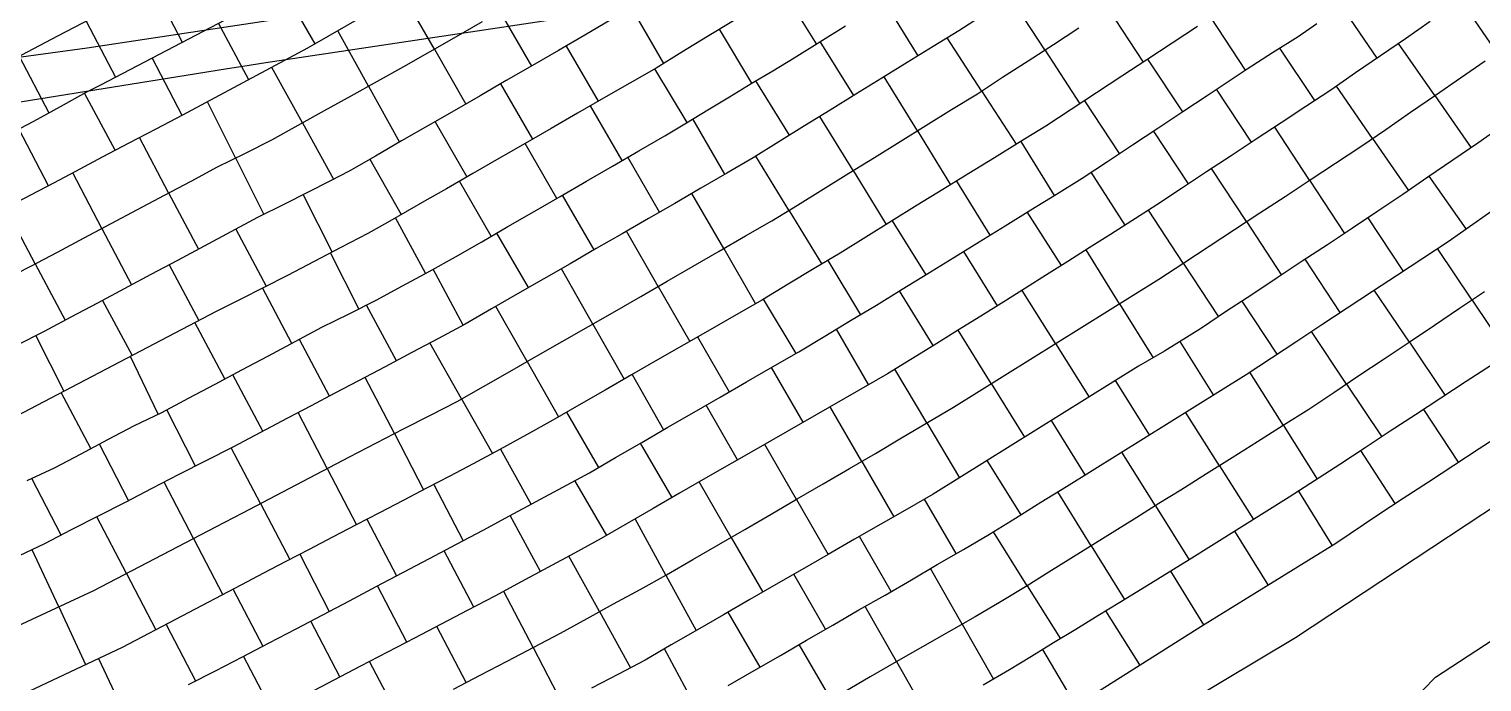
# Model space of a CAD drawing. Extents: x 720124 to 720679, y 1579628 to 1580856.
# Drawn here: x 720460.3 to 720556.5, y 1580090.2 to 1580133.4 of the extents above; entities that cross this region are included whole.
import ezdxf

# ---------------------------------------------------------------- set-up
doc = ezdxf.new("R2010")
doc.units = 0
doc.layers.add('10016_0502_PANTES', color=7, linetype='Continuous')
doc.layers.add('AGROCAD PLL', color=7, linetype='Continuous')
doc.layers.add('GT01-0010016-0502', color=30, linetype='Continuous', lineweight=25)

msp = doc.modelspace()

# ---------------------------------------------------------------- linework, layer by layer
at = {"layer": '10016_0502_PANTES'}
for points in [[(720445.812, 1580126.338), (720470.709, 1580130.325), (720473.445, 1580130.763), (720474.458, 1580130.925), (720475.985, 1580131.155), (720507.05, 1580135.842), (720531.566, 1580139.541), (720549.766, 1580142.365), (720589.367, 1580149.436), (720595.295, 1580150.274), (720596.883, 1580150.274), (720597.941, 1580150.168), (720598.894, 1580149.745), (720599.529, 1580149.215), (720600.058, 1580148.263), (720600.355, 1580146.797), (720602.361, 1580136.901), (720602.583, 1580135.81), (720601.418, 1580134.916), (720564.446, 1580106.507), (720544.127, 1580093.108), (720513.114, 1580074.563)], [(720556.592, 1580146.104), (720543.665, 1580144.124), (720529.844, 1580142.007), (720473.645, 1580133.55), (720464.158, 1580132.122), (720412.736, 1580125.108)], [(720550.935, 1580087.984), (720553.397, 1580090.49), (720564.146, 1580097.505), (720581.612, 1580110.017), (720602.613, 1580125.678), (720608.484, 1580120.972), (720610.998, 1580112.373), (720610.889, 1580098.146), (720610.73, 1580097.035), (720610.413, 1580095.844), (720609.897, 1580094.416), (720609.54, 1580093.781), (720599.029, 1580082.129)]]:
    msp.add_lwpolyline(points, dxfattribs=at)
at = {"layer": 'AGROCAD PLL', "color": 3, "true_color": 0x00ff00}
for points in [[(720468.516, 1580136.211), (720470.449, 1580132.506)], [(720479.252, 1580132.401), (720477.155, 1580136.04)], [(720487.132, 1580132.053), (720485.021, 1580135.726)], [(720512.418, 1580132.396), (720510.222, 1580135.948)], [(720519.149, 1580131.603), (720516.929, 1580135.194)], [(720527.543, 1580131.999), (720525.275, 1580135.488)], [(720557.465, 1580131.813), (720555.092, 1580135.275)], [(720491.467, 1580134.545), (720493.56, 1580130.928)], [(720491.467, 1580134.545), (720493.56, 1580130.928)], [(720500.173, 1580134.758), (720502.294, 1580131.092)], [(720531.738, 1580134.719), (720534.041, 1580131.178)], [(720531.738, 1580134.719), (720534.041, 1580131.178)], [(720464.083, 1580133.898), (720466.019, 1580130.188)], [(720474.854, 1580130.023), (720472.85, 1580133.763)], [(720482.778, 1580129.596), (720480.751, 1580133.265)], [(720508.148, 1580129.795), (720506.013, 1580133.367)], [(720538.519, 1580134.124), (720540.799, 1580130.652)], [(720495.846, 1580132.253), (720497.983, 1580128.599)], [(720514.895, 1580128.976), (720512.67, 1580132.551)], [(720523.348, 1580129.279), (720521.067, 1580132.787)], [(720553.345, 1580128.981), (720550.947, 1580132.423)], [(720459.655, 1580131.576), (720461.623, 1580127.838)], [(720487.132, 1580132.053), (720489.222, 1580128.418)], [(720487.132, 1580132.053), (720489.222, 1580128.418)], [(720527.543, 1580131.999), (720529.857, 1580128.44)], [(720527.543, 1580131.999), (720529.857, 1580128.44)], [(720534.343, 1580131.375), (720536.641, 1580127.898)], [(720545.401, 1580128.639), (720543.093, 1580132.122)], [(720478.402, 1580127.178), (720476.379, 1580130.84)], [(720482.778, 1580129.596), (720484.822, 1580125.896)], [(720482.778, 1580129.596), (720484.822, 1580125.896)], [(720491.519, 1580129.747), (720493.635, 1580126.089)], [(720510.641, 1580126.348), (720508.402, 1580129.947)], [(720519.1, 1580126.641), (720516.909, 1580130.222)], [(720541.225, 1580125.889), (720538.901, 1580129.396)], [(720549.231, 1580126.14), (720546.842, 1580129.602)], [(720523.348, 1580129.279), (720525.641, 1580125.751)], [(720523.348, 1580129.279), (720525.641, 1580125.751)], [(720530.158, 1580128.638), (720532.459, 1580125.135)], [(720553.345, 1580128.981), (720555.751, 1580125.526)], [(720553.345, 1580128.981), (720555.751, 1580125.526)], [(720499.556, 1580124.679), (720497.463, 1580128.298)], [(720506.358, 1580123.771), (720504.241, 1580127.429)], [(720514.846, 1580124.015), (720512.647, 1580127.585)], [(720461.594, 1580123.012), (720459.625, 1580126.77)], [(720487.189, 1580127.246), (720489.29, 1580123.593)], [(720519.1, 1580126.641), (720521.289, 1580123.064)], [(720519.1, 1580126.641), (720521.289, 1580123.064)], [(720537.049, 1580123.14), (720534.732, 1580126.637)], [(720545.063, 1580123.377), (720542.756, 1580126.89)], [(720495.23, 1580122.172), (720493.132, 1580125.798)], [(720495.23, 1580122.172), (720493.132, 1580125.798)], [(720525.948, 1580125.941), (720528.151, 1580122.363)], [(720549.231, 1580126.14), (720551.606, 1580122.696)], [(720549.231, 1580126.14), (720551.606, 1580122.696)], [(720473.978, 1580124.849), (720475.853, 1580121.115)], [(720473.978, 1580124.849), (720475.853, 1580121.115)], [(720482.852, 1580124.76), (720484.932, 1580121.101)], [(720502.034, 1580121.258), (720499.93, 1580124.896)], [(720510.594, 1580121.384), (720508.405, 1580124.962)], [(720514.846, 1580124.015), (720517.044, 1580120.444)], [(720514.846, 1580124.015), (720517.044, 1580120.444)], [(720532.86, 1580120.41), (720530.602, 1580123.907)], [(720540.879, 1580120.64), (720538.576, 1580124.148)], [(720555.414, 1580120.155), (720552.975, 1580123.634)], [(720490.902, 1580119.668), (720488.797, 1580123.308)], [(720521.694, 1580123.315), (720523.904, 1580119.741)], [(720545.063, 1580123.377), (720547.375, 1580119.857)], [(720545.063, 1580123.377), (720547.375, 1580119.857)], [(720469.547, 1580122.533), (720471.517, 1580118.817)], [(720469.547, 1580122.533), (720471.517, 1580118.817)], [(720497.699, 1580118.767), (720495.605, 1580122.388)], [(720506.281, 1580118.855), (720504.181, 1580122.507)], [(720460.717, 1580117.84), (720458.763, 1580121.525)], [(720486.544, 1580117.218), (720484.554, 1580120.885)], [(720510.594, 1580121.384), (720512.77, 1580117.827)], [(720510.594, 1580121.384), (720512.77, 1580117.827)], [(720517.439, 1580120.689), (720519.659, 1580117.121)], [(720528.636, 1580117.735), (720526.376, 1580121.275)], [(720536.703, 1580117.891), (720534.397, 1580121.403)], [(720551.259, 1580117.374), (720548.945, 1580120.898)], [(720465.131, 1580120.188), (720467.096, 1580116.459)], [(720465.131, 1580120.188), (720467.096, 1580116.459)], [(720493.369, 1580116.268), (720491.276, 1580119.884)], [(720501.951, 1580116.354), (720499.854, 1580120.002)], [(720540.879, 1580120.64), (720543.2, 1580117.105)], [(720540.879, 1580120.64), (720543.2, 1580117.105)], [(720506.281, 1580118.855), (720508.38, 1580115.203)], [(720506.281, 1580118.855), (720508.38, 1580115.203)], [(720532.483, 1580115.209), (720530.271, 1580118.764)], [(720460.717, 1580117.84), (720462.695, 1580114.109)], [(720460.717, 1580117.84), (720462.695, 1580114.109)], [(720513.178, 1580118.072), (720515.34, 1580114.479)], [(720524.405, 1580115.07), (720522.168, 1580118.67)], [(720536.703, 1580117.891), (720539.032, 1580114.343)], [(720536.703, 1580117.891), (720539.032, 1580114.343)], [(720547.083, 1580114.625), (720544.772, 1580118.143)], [(720469.577, 1580117.778), (720471.542, 1580114.094)], [(720489.03, 1580113.782), (720487.051, 1580117.494)], [(720497.615, 1580113.864), (720495.537, 1580117.519)], [(720477.69, 1580112.572), (720475.754, 1580116.246)], [(720501.951, 1580116.354), (720504.044, 1580112.715)], [(720501.951, 1580116.354), (720504.044, 1580112.715)], [(720520.153, 1580112.44), (720517.923, 1580116.052)], [(720551.67, 1580112.661), (720549.344, 1580116.11)], [(720551.67, 1580112.661), (720549.344, 1580116.11)], [(720484.618, 1580111.431), (720482.64, 1580115.117)], [(720493.272, 1580111.388), (720491.201, 1580115.029)], [(720508.891, 1580115.498), (720511.059, 1580111.918)], [(720532.483, 1580115.209), (720534.709, 1580111.631)], [(720532.483, 1580115.209), (720534.709, 1580111.631)], [(720542.912, 1580111.867), (720540.602, 1580115.384)], [(720473.274, 1580110.229), (720471.275, 1580113.954)], [(720497.615, 1580113.864), (720499.69, 1580110.215)], [(720497.615, 1580113.864), (720499.69, 1580110.215)], [(720504.555, 1580113.009), (720506.647, 1580109.371)], [(720515.871, 1580109.859), (720513.756, 1580113.527)], [(720523.994, 1580109.923), (720521.797, 1580113.455)], [(720547.512, 1580109.885), (720545.185, 1580113.37)], [(720547.512, 1580109.885), (720545.185, 1580113.37)], [(720480.196, 1580109.097), (720478.205, 1580112.846)], [(720528.235, 1580112.572), (720530.462, 1580109.031)], [(720528.235, 1580112.572), (720530.462, 1580109.031)], [(720538.699, 1580109.175), (720536.498, 1580112.713)], [(720551.67, 1580112.661), (720554.042, 1580109.143)], [(720468.851, 1580107.898), (720467.012, 1580111.721)], [(720493.272, 1580111.388), (720495.36, 1580107.716)], [(720493.272, 1580111.388), (720495.36, 1580107.716)], [(720475.773, 1580106.765), (720473.795, 1580110.508)], [(720484.49, 1580106.61), (720482.55, 1580110.335)], [(720500.219, 1580110.52), (720502.299, 1580106.862)], [(720511.54, 1580107.362), (720509.447, 1580110.991)], [(720534.454, 1580106.534), (720532.22, 1580110.125)], [(720543.327, 1580107.149), (720541.096, 1580110.675)], [(720543.327, 1580107.149), (720541.096, 1580110.675)], [(720464.4, 1580105.62), (720462.436, 1580109.324)], [(720523.994, 1580109.923), (720526.202, 1580106.376)], [(720523.994, 1580109.923), (720526.202, 1580106.376)], [(720547.512, 1580109.885), (720549.839, 1580106.398)], [(720471.332, 1580104.468), (720469.419, 1580108.187)], [(720507.205, 1580104.869), (720505.131, 1580108.494)], [(720515.422, 1580104.776), (720513.329, 1580108.393)], [(720554.917, 1580104.723), (720552.622, 1580108.218)], [(720480.048, 1580104.314), (720478.126, 1580108.005)], [(720495.888, 1580108.021), (720497.998, 1580104.374)], [(720519.728, 1580107.317), (720521.886, 1580103.69)], [(720519.728, 1580107.317), (720521.886, 1580103.69)], [(720530.21, 1580103.889), (720527.976, 1580107.48)], [(720539.095, 1580104.486), (720536.854, 1580108.027)], [(720539.095, 1580104.486), (720536.854, 1580108.027)], [(720484.49, 1580106.61), (720486.423, 1580102.896)], [(720484.49, 1580106.61), (720486.423, 1580102.896)], [(720543.327, 1580107.149), (720545.566, 1580103.61)], [(720466.886, 1580102.18), (720464.972, 1580105.924)], [(720475.622, 1580101.988), (720473.685, 1580105.663)], [(720491.517, 1580105.594), (720493.539, 1580101.934)], [(720502.863, 1580102.391), (720500.766, 1580105.975)], [(720511.099, 1580102.263), (720508.997, 1580105.896)], [(720534.855, 1580101.836), (720532.624, 1580105.392)], [(720534.855, 1580101.836), (720532.624, 1580105.392)], [(720550.731, 1580101.989), (720548.452, 1580105.495)], [(720515.422, 1580104.776), (720517.543, 1580101.109)], [(720515.422, 1580104.776), (720517.543, 1580101.109)], [(720525.965, 1580101.248), (720523.731, 1580104.838)], [(720539.095, 1580104.486), (720541.347, 1580100.926)], [(720462.439, 1580099.894), (720460.485, 1580103.647)], [(720471.191, 1580099.672), (720469.249, 1580103.394)], [(720480.048, 1580104.314), (720481.988, 1580100.589)], [(720480.048, 1580104.314), (720481.988, 1580100.589)], [(720498.538, 1580099.881), (720496.441, 1580103.507)], [(720506.776, 1580099.751), (720504.655, 1580103.417)], [(720487.101, 1580103.249), (720489.039, 1580099.525)], [(720530.613, 1580099.189), (720528.399, 1580102.762)], [(720530.613, 1580099.189), (720528.399, 1580102.762)], [(720546.562, 1580099.228), (720544.343, 1580102.814)], [(720475.622, 1580101.988), (720477.569, 1580098.294)], [(720475.622, 1580101.988), (720477.569, 1580098.294)], [(720511.099, 1580102.263), (720513.205, 1580098.622)], [(720511.099, 1580102.263), (720513.205, 1580098.622)], [(720511.099, 1580102.263), (720513.205, 1580098.622)], [(720511.099, 1580102.263), (720513.205, 1580098.622)], [(720521.676, 1580098.679), (720519.574, 1580102.272)], [(720534.855, 1580101.836), (720537.093, 1580098.269)], [(720534.855, 1580101.836), (720537.093, 1580098.269)], [(720466.758, 1580097.359), (720464.802, 1580101.109)], [(720482.664, 1580100.944), (720484.626, 1580097.199)], [(720494.149, 1580097.486), (720492.151, 1580101.189)], [(720502.452, 1580097.24), (720500.417, 1580100.967)], [(720471.191, 1580099.672), (720473.132, 1580095.952)], [(720471.191, 1580099.672), (720473.132, 1580095.952)], [(720506.776, 1580099.751), (720508.87, 1580096.131)], [(720506.776, 1580099.751), (720508.87, 1580096.131)], [(720517.357, 1580096.16), (720515.262, 1580099.803)], [(720526.37, 1580096.543), (720524.131, 1580100.112)], [(720526.37, 1580096.543), (720524.131, 1580100.112)], [(720542.31, 1580096.598), (720540.11, 1580100.154)], [(720462.272, 1580095.153), (720460.516, 1580098.933)], [(720489.74, 1580095.128), (720487.792, 1580098.869)], [(720530.613, 1580099.189), (720532.816, 1580095.635)], [(720498.068, 1580094.835), (720496.038, 1580098.51)], [(720522.064, 1580094.003), (720519.973, 1580097.681)], [(720522.064, 1580094.003), (720519.973, 1580097.681)], [(720466.758, 1580097.359), (720468.7, 1580093.637)], [(720466.758, 1580097.359), (720468.7, 1580093.637)], [(720502.452, 1580097.24), (720504.45, 1580093.581)], [(720502.452, 1580097.24), (720504.45, 1580093.581)], [(720513.023, 1580093.666), (720510.925, 1580097.316)], [(720538.058, 1580093.967), (720535.867, 1580097.508)], [(720473.806, 1580096.304), (720475.771, 1580092.541)], [(720485.305, 1580092.82), (720483.38, 1580096.539)], [(720493.668, 1580092.462), (720491.732, 1580096.178)], [(720462.272, 1580095.153), (720464.047, 1580091.333)], [(720462.272, 1580095.153), (720464.047, 1580091.333)], [(720498.068, 1580094.835), (720500.116, 1580091.129)], [(720498.068, 1580094.835), (720500.116, 1580091.129)], [(720508.693, 1580091.166), (720506.585, 1580094.81)], [(720517.717, 1580091.532), (720515.644, 1580095.178)], [(720517.717, 1580091.532), (720515.644, 1580095.178)], [(720533.825, 1580091.306), (720531.579, 1580094.878)], [(720469.374, 1580093.989), (720471.326, 1580090.251)], [(720480.869, 1580090.513), (720478.947, 1580094.205)], [(720489.239, 1580090.141), (720487.294, 1580093.854)], [(720522.064, 1580094.003), (720524.131, 1580090.368)], [(720476.439, 1580088.195), (720474.511, 1580091.897)], [(720493.668, 1580092.462), (720495.599, 1580088.754)], [(720493.668, 1580092.462), (720495.599, 1580088.754)], [(720504.355, 1580088.68), (720502.354, 1580092.368)], [(720513.394, 1580089.02), (720511.285, 1580092.665)], [(720513.394, 1580089.02), (720511.285, 1580092.665)], [(720529.573, 1580088.675), (720527.401, 1580092.325)], [(720464.91, 1580091.739), (720466.678, 1580087.977)], [(720484.81, 1580087.821), (720482.848, 1580091.544)], [(720517.717, 1580091.532), (720519.795, 1580087.878)]]:
    msp.add_lwpolyline(points, dxfattribs=at)
at = {"layer": 'AGROCAD PLL', "color": 5, "true_color": 0x0000ff}
for points in [[(720549.534, 1580131.453), (720547.184, 1580134.86)], [(720503.871, 1580127.205), (720501.726, 1580130.747)], [(720473.978, 1580124.849), (720472.117, 1580128.556)], [(720469.547, 1580122.533), (720467.607, 1580126.192)], [(720465.131, 1580120.188), (720463.198, 1580123.857)], [(720555.823, 1580115.445), (720553.537, 1580118.87)], [(720555.823, 1580115.445), (720553.537, 1580118.87)], [(720482.135, 1580114.862), (720480.264, 1580118.565)], [(720528.235, 1580112.572), (720526.027, 1580116.084)], [(720465.165, 1580115.426), (720467.122, 1580111.779)], [(720460.745, 1580113.089), (720462.603, 1580109.412)], [(720519.728, 1580107.317), (720517.609, 1580110.877)], [(720488.93, 1580108.908), (720490.98, 1580105.302)], [(720488.93, 1580108.908), (720490.98, 1580105.302)], [(720526.37, 1580096.543), (720528.569, 1580093.039)]]:
    msp.add_lwpolyline(points, dxfattribs=at)
at = {"layer": 'AGROCAD PLL', "color": 1, "true_color": 0xff0000}
for points in [[(720470.447, 1580127.661), (720468.465, 1580131.468)], [(720466.012, 1580125.354), (720463.981, 1580129.139)], [(720478.402, 1580127.178), (720480.465, 1580123.444)], [(720478.402, 1580127.178), (720480.465, 1580123.444)], [(720478.439, 1580122.411), (720480.364, 1580118.617)], [(720473.989, 1580120.132), (720476.006, 1580116.373)], [(720555.823, 1580115.445), (720558.196, 1580111.891)], [(720488.93, 1580108.908), (720486.826, 1580112.608)], [(720478.23, 1580098.633), (720480.173, 1580094.848)]]:
    msp.add_lwpolyline(points, dxfattribs=at)
at = {"layer": 'GT01-0010016-0502'}
for points in [[(720474.405, 1580139.284), (720462.197, 1580132.914), (720454.563, 1580128.895)], [(720487.684, 1580137.262), (720478.74, 1580132.105), (720470.471, 1580127.674), (720468.698, 1580126.75), (720466.915, 1580125.838), (720465.153, 1580124.893), (720463.392, 1580123.959), (720461.92, 1580123.183), (720460.437, 1580122.406), (720458.965, 1580121.629)], [(720458.848, 1580126.365), (720460.621, 1580127.288), (720462.382, 1580128.255), (720464.133, 1580129.222), (720465.057, 1580129.684), (720476.715, 1580135.786)], [(720523.512, 1580134.349), (720521.838, 1580133.261), (720520.142, 1580132.217), (720518.435, 1580131.161), (720516.739, 1580130.117), (720515.032, 1580129.062), (720513.336, 1580128.007), (720511.63, 1580126.963), (720509.934, 1580125.907), (720508.227, 1580124.852), (720506.498, 1580123.852), (720504.769, 1580122.852), (720503.041, 1580121.84), (720501.312, 1580120.84), (720499.572, 1580119.84), (720497.843, 1580118.851), (720496.114, 1580117.851), (720494.375, 1580116.85), (720492.646, 1580115.85), (720490.906, 1580114.861), (720489.178, 1580113.861), (720487.405, 1580112.916), (720485.643, 1580111.982), (720483.882, 1580111.036), (720482.109, 1580110.102), (720480.541, 1580109.281), (720478.972, 1580108.448), (720477.404, 1580107.626), (720473.784, 1580105.713), (720472, 1580104.812), (720470.227, 1580103.9), (720468.444, 1580102.977), (720466.66, 1580102.065), (720464.887, 1580101.153), (720463.104, 1580100.24), (720461.331, 1580099.317), (720459.655, 1580098.528)], [(720456.083, 1580092.277), (720464.605, 1580096.236), (720472.675, 1580100.446), (720474.448, 1580101.369), (720476.22, 1580102.304), (720477.993, 1580103.227), (720479.755, 1580104.161), (720481.527, 1580105.084), (720483.311, 1580105.996), (720485.084, 1580106.919), (720486.867, 1580107.831), (720488.64, 1580108.743), (720490.38, 1580109.732), (720492.119, 1580110.733), (720493.859, 1580111.722), (720495.588, 1580112.711), (720497.327, 1580113.7), (720499.067, 1580114.689), (720500.796, 1580115.69), (720502.535, 1580116.69), (720504.264, 1580117.69), (720505.993, 1580118.69), (720507.733, 1580119.69), (720509.461, 1580120.691), (720511.168, 1580121.735), (720512.864, 1580122.79), (720514.571, 1580123.845), (720516.267, 1580124.89), (720517.963, 1580125.945), (720519.67, 1580126.989), (720521.366, 1580128.044), (720523.072, 1580129.1), (720524.746, 1580130.188), (720526.431, 1580131.276), (720528.105, 1580132.364), (720529.779, 1580133.453)], [(720537.636, 1580133.544), (720535.962, 1580132.445), (720534.298, 1580131.345), (720532.624, 1580130.257), (720530.95, 1580129.158), (720529.277, 1580128.059), (720527.603, 1580126.959), (720525.907, 1580125.915), (720524.2, 1580124.86), (720522.504, 1580123.816), (720520.797, 1580122.76), (720519.09, 1580121.716), (720517.394, 1580120.661), (720515.688, 1580119.606), (720513.992, 1580118.561), (720512.274, 1580117.528), (720510.556, 1580116.506), (720508.849, 1580115.473), (720507.109, 1580114.473), (720505.381, 1580113.483), (720503.641, 1580112.483), (720501.912, 1580111.483), (720500.172, 1580110.494), (720498.444, 1580109.494), (720496.704, 1580108.493), (720494.975, 1580107.493), (720493.225, 1580106.537), (720491.474, 1580105.57), (720489.712, 1580104.614), (720488.165, 1580103.803), (720486.608, 1580102.993), (720485.061, 1580102.182), (720483.503, 1580101.383), (720481.956, 1580100.572), (720480.398, 1580099.762), (720478.851, 1580098.951), (720477.293, 1580098.152), (720475.832, 1580097.375), (720474.371, 1580096.599), (720466.467, 1580092.471), (720457.221, 1580088.126)], [(720458.652, 1580116.779), (720460.436, 1580117.691), (720462.197, 1580118.626), (720463.959, 1580119.571), (720465.732, 1580120.505), (720467.493, 1580121.439), (720469.266, 1580122.384), (720471.028, 1580123.318), (720472.789, 1580124.252), (720474.584, 1580125.153), (720476.367, 1580126.054), (720478.118, 1580127.022), (720479.869, 1580127.989), (720481.619, 1580128.956), (720483.37, 1580129.923), (720485.121, 1580130.89), (720486.85, 1580131.89), (720488.589, 1580132.891), (720490.318, 1580133.88)], [(720506.927, 1580133.926), (720505.221, 1580132.882), (720503.514, 1580131.838), (720501.807, 1580130.794), (720500.078, 1580129.794), (720498.338, 1580128.804), (720496.61, 1580127.804), (720494.87, 1580126.804), (720493.141, 1580125.804), (720491.402, 1580124.803), (720489.673, 1580123.814), (720487.944, 1580122.814), (720486.634, 1580122.072), (720485.334, 1580121.33), (720484.035, 1580120.588), (720482.725, 1580119.847), (720480.952, 1580118.923), (720479.18, 1580118), (720477.407, 1580117.077), (720475.838, 1580116.289), (720474.269, 1580115.489), (720472.701, 1580114.701), (720459.017, 1580107.533)], [(720498.822, 1580133.977), (720497.082, 1580132.977), (720495.353, 1580131.965), (720493.625, 1580130.965), (720491.896, 1580129.965), (720490.167, 1580128.965), (720488.438, 1580127.965), (720486.699, 1580126.964), (720484.959, 1580125.975), (720483.23, 1580124.975), (720481.49, 1580123.986), (720480.255, 1580123.333), (720477.214, 1580121.79), (720475.42, 1580120.9), (720473.658, 1580119.955), (720471.896, 1580119.021), (720470.135, 1580118.076), (720468.362, 1580117.13), (720466.601, 1580116.196), (720464.839, 1580115.251), (720463.066, 1580114.306), (720461.305, 1580113.372), (720459.521, 1580112.471)], [(720460.172, 1580103.501), (720461.988, 1580104.347), (720463.761, 1580105.282), (720465.523, 1580106.216), (720467.295, 1580107.15), (720469.101, 1580108.018), (720470.863, 1580108.952), (720472.635, 1580109.886), (720474.397, 1580110.831), (720476.159, 1580111.765), (720477.931, 1580112.699), (720479.693, 1580113.645), (720481.487, 1580114.535), (720483.271, 1580115.436), (720485.022, 1580116.392), (720486.783, 1580117.348), (720488.534, 1580118.304), (720490.274, 1580119.304), (720492.002, 1580120.305), (720493.731, 1580121.305), (720495.46, 1580122.305), (720497.2, 1580123.305), (720498.928, 1580124.316), (720500.657, 1580125.317), (720502.386, 1580126.317), (720503.814, 1580127.17), (720505.242, 1580128.035), (720506.669, 1580128.9), (720508.097, 1580129.765), (720509.525, 1580130.618), (720510.942, 1580131.483), (720512.649, 1580132.538), (720514.345, 1580133.593)], [(720470.867, 1580090.017), (720472.651, 1580090.929), (720474.424, 1580091.852), (720476.207, 1580092.764), (720477.98, 1580093.698), (720479.742, 1580094.621), (720481.514, 1580095.555), (720483.287, 1580096.489), (720485.048, 1580097.423), (720486.821, 1580098.358), (720488.594, 1580099.292), (720490.355, 1580100.215), (720492.117, 1580101.171), (720493.879, 1580102.116), (720495.64, 1580103.072), (720497.402, 1580104.028), (720499.131, 1580105.029), (720500.859, 1580106.029), (720502.588, 1580107.029), (720504.328, 1580108.029), (720506.057, 1580109.029), (720507.785, 1580110.03), (720509.514, 1580111.03), (720511.254, 1580112.03), (720512.972, 1580113.052), (720514.678, 1580114.085), (720516.396, 1580115.108), (720518.103, 1580116.163), (720519.799, 1580117.207), (720521.506, 1580118.262), (720523.202, 1580119.307), (720524.909, 1580120.362), (720526.604, 1580121.417), (720528.311, 1580122.461), (720530.007, 1580123.517), (720531.681, 1580124.616), (720533.344, 1580125.726), (720535.018, 1580126.825), (720536.681, 1580127.925), (720538.355, 1580129.035), (720540.93, 1580130.74), (720542.615, 1580131.817), (720544.3, 1580132.894), (720545.545, 1580133.735)], [(720553.044, 1580133.879), (720551.403, 1580132.736), (720549.751, 1580131.603), (720548.11, 1580130.471), (720546.458, 1580129.339), (720544.816, 1580128.251), (720543.174, 1580127.163), (720541.522, 1580126.086), (720539.88, 1580124.998), (720538.228, 1580123.921), (720536.586, 1580122.833), (720534.944, 1580121.756), (720531.886, 1580119.781), (720530.48, 1580118.895), (720529.063, 1580118.008), (720527.657, 1580117.11), (720526.251, 1580116.224), (720524.834, 1580115.337), (720523.299, 1580114.383), (720521.753, 1580113.428), (720520.208, 1580112.474), (720518.662, 1580111.52), (720517.116, 1580110.577), (720508.558, 1580105.643), (720506.829, 1580104.654), (720505.089, 1580103.665), (720503.35, 1580102.675), (720501.621, 1580101.664), (720499.892, 1580100.664), (720498.163, 1580099.664), (720496.402, 1580098.708), (720494.64, 1580097.751), (720492.889, 1580096.806), (720491.128, 1580095.85), (720489.355, 1580094.927), (720487.582, 1580094.004), (720485.81, 1580093.081), (720484.026, 1580092.158), (720482.254, 1580091.235), (720480.481, 1580090.312), (720478.708, 1580089.377)], [(720488.408, 1580089.706), (720490.17, 1580090.629), (720491.943, 1580091.563), (720493.715, 1580092.486), (720495.488, 1580093.421), (720497.239, 1580094.377), (720498.989, 1580095.344), (720500.751, 1580096.311), (720502.501, 1580097.267), (720504.23, 1580098.278), (720505.959, 1580099.279), (720507.688, 1580100.279), (720509.416, 1580101.29), (720511.145, 1580102.29), (720512.874, 1580103.29), (720514.603, 1580104.302), (720516.332, 1580105.302), (720518.06, 1580106.324), (720519.778, 1580107.346), (720521.496, 1580108.369), (720523.192, 1580109.424), (720524.888, 1580110.479), (720526.584, 1580111.534), (720528.279, 1580112.601), (720529.986, 1580113.656), (720531.682, 1580114.711), (720533.378, 1580115.766), (720535.074, 1580116.821), (720536.748, 1580117.921), (720538.422, 1580119.02), (720540.085, 1580120.119), (720541.759, 1580121.219), (720543.433, 1580122.307), (720545.107, 1580123.406), (720546.781, 1580124.505), (720548.455, 1580125.605), (720550.096, 1580126.737), (720551.748, 1580127.869), (720553.39, 1580129.012), (720555.042, 1580130.145), (720556.683, 1580131.277)], [(720557.832, 1580126.971), (720556.191, 1580125.828), (720554.539, 1580124.695), (720552.887, 1580123.574), (720551.235, 1580122.442), (720549.583, 1580121.321), (720547.909, 1580120.21), (720546.246, 1580119.111), (720544.572, 1580118.012), (720542.909, 1580116.913), (720541.235, 1580115.802), (720539.572, 1580114.703), (720537.908, 1580113.593), (720535.461, 1580112.066), (720533.732, 1580111.066), (720532.036, 1580110.011), (720530.341, 1580108.956), (720528.634, 1580107.889), (720526.938, 1580106.834), (720525.242, 1580105.779), (720523.546, 1580104.723), (720521.85, 1580103.668), (720520.154, 1580102.602), (720518.415, 1580101.613), (720516.686, 1580100.613), (720514.946, 1580099.623), (720513.207, 1580098.623), (720511.478, 1580097.634), (720509.738, 1580096.634), (720508.009, 1580095.634), (720506.28, 1580094.633), (720504.541, 1580093.633), (720502.812, 1580092.633), (720501.083, 1580091.633), (720499.311, 1580090.71), (720497.538, 1580089.776)], [(720506.57, 1580089.944), (720508.31, 1580090.944), (720510.038, 1580091.944), (720511.767, 1580092.944), (720513.507, 1580093.944), (720515.236, 1580094.945), (720516.964, 1580095.934), (720518.704, 1580096.934), (720520.422, 1580097.945), (720522.151, 1580098.956), (720523.879, 1580099.957), (720525.586, 1580101.012), (720527.282, 1580102.067), (720528.978, 1580103.122), (720530.674, 1580104.178), (720532.37, 1580105.233), (720534.077, 1580106.299), (720535.773, 1580107.354), (720537.468, 1580108.41), (720539.164, 1580109.465), (720540.86, 1580110.52), (720542.534, 1580111.619), (720544.208, 1580112.719), (720545.871, 1580113.829), (720547.545, 1580114.928), (720549.219, 1580116.028), (720550.882, 1580117.127), (720552.556, 1580118.226), (720554.23, 1580119.325), (720555.861, 1580120.468), (720557.502, 1580121.612)], [(720556.645, 1580115.993), (720554.982, 1580114.883), (720553.319, 1580113.773), (720551.656, 1580112.651), (720549.993, 1580111.541), (720548.33, 1580110.431), (720546.667, 1580109.321), (720545.003, 1580108.21), (720543.318, 1580107.144), (720541.623, 1580106.078), (720539.927, 1580105.012), (720538.242, 1580103.945), (720536.546, 1580102.879), (720535.086, 1580101.981), (720533.637, 1580101.072), (720532.177, 1580100.162), (720530.717, 1580099.253), (720529.268, 1580098.355), (720527.809, 1580097.446), (720526.36, 1580096.537), (720524.642, 1580095.514), (720522.924, 1580094.492), (720521.184, 1580093.503), (720519.445, 1580092.514), (720517.705, 1580091.525), (720515.976, 1580090.524), (720514.247, 1580089.513)], [(720557.098, 1580111.139), (720555.424, 1580110.051), (720553.75, 1580108.951), (720552.076, 1580107.863), (720550.402, 1580106.764), (720548.728, 1580105.676), (720547.054, 1580104.576), (720545.38, 1580103.488), (720543.706, 1580102.4), (720542.053, 1580101.367), (720540.4, 1580100.335), (720538.747, 1580099.302), (720537.094, 1580098.269), (720533.981, 1580096.338), (720532.51, 1580095.451), (720531.05, 1580094.553), (720529.59, 1580093.655), (720528.12, 1580092.767), (720526.66, 1580091.869), (720525.2, 1580090.982), (720523.46, 1580089.982)], [(720530.836, 1580089.427), (720537.865, 1580093.848), (720546.788, 1580099.369), (720549.587, 1580101.245), (720551.261, 1580102.334), (720552.935, 1580103.433), (720554.609, 1580104.521), (720556.283, 1580105.62), (720557.968, 1580106.709)]]:
    msp.add_lwpolyline(points, dxfattribs=at)

doc.saveas('drawing.dxf')
